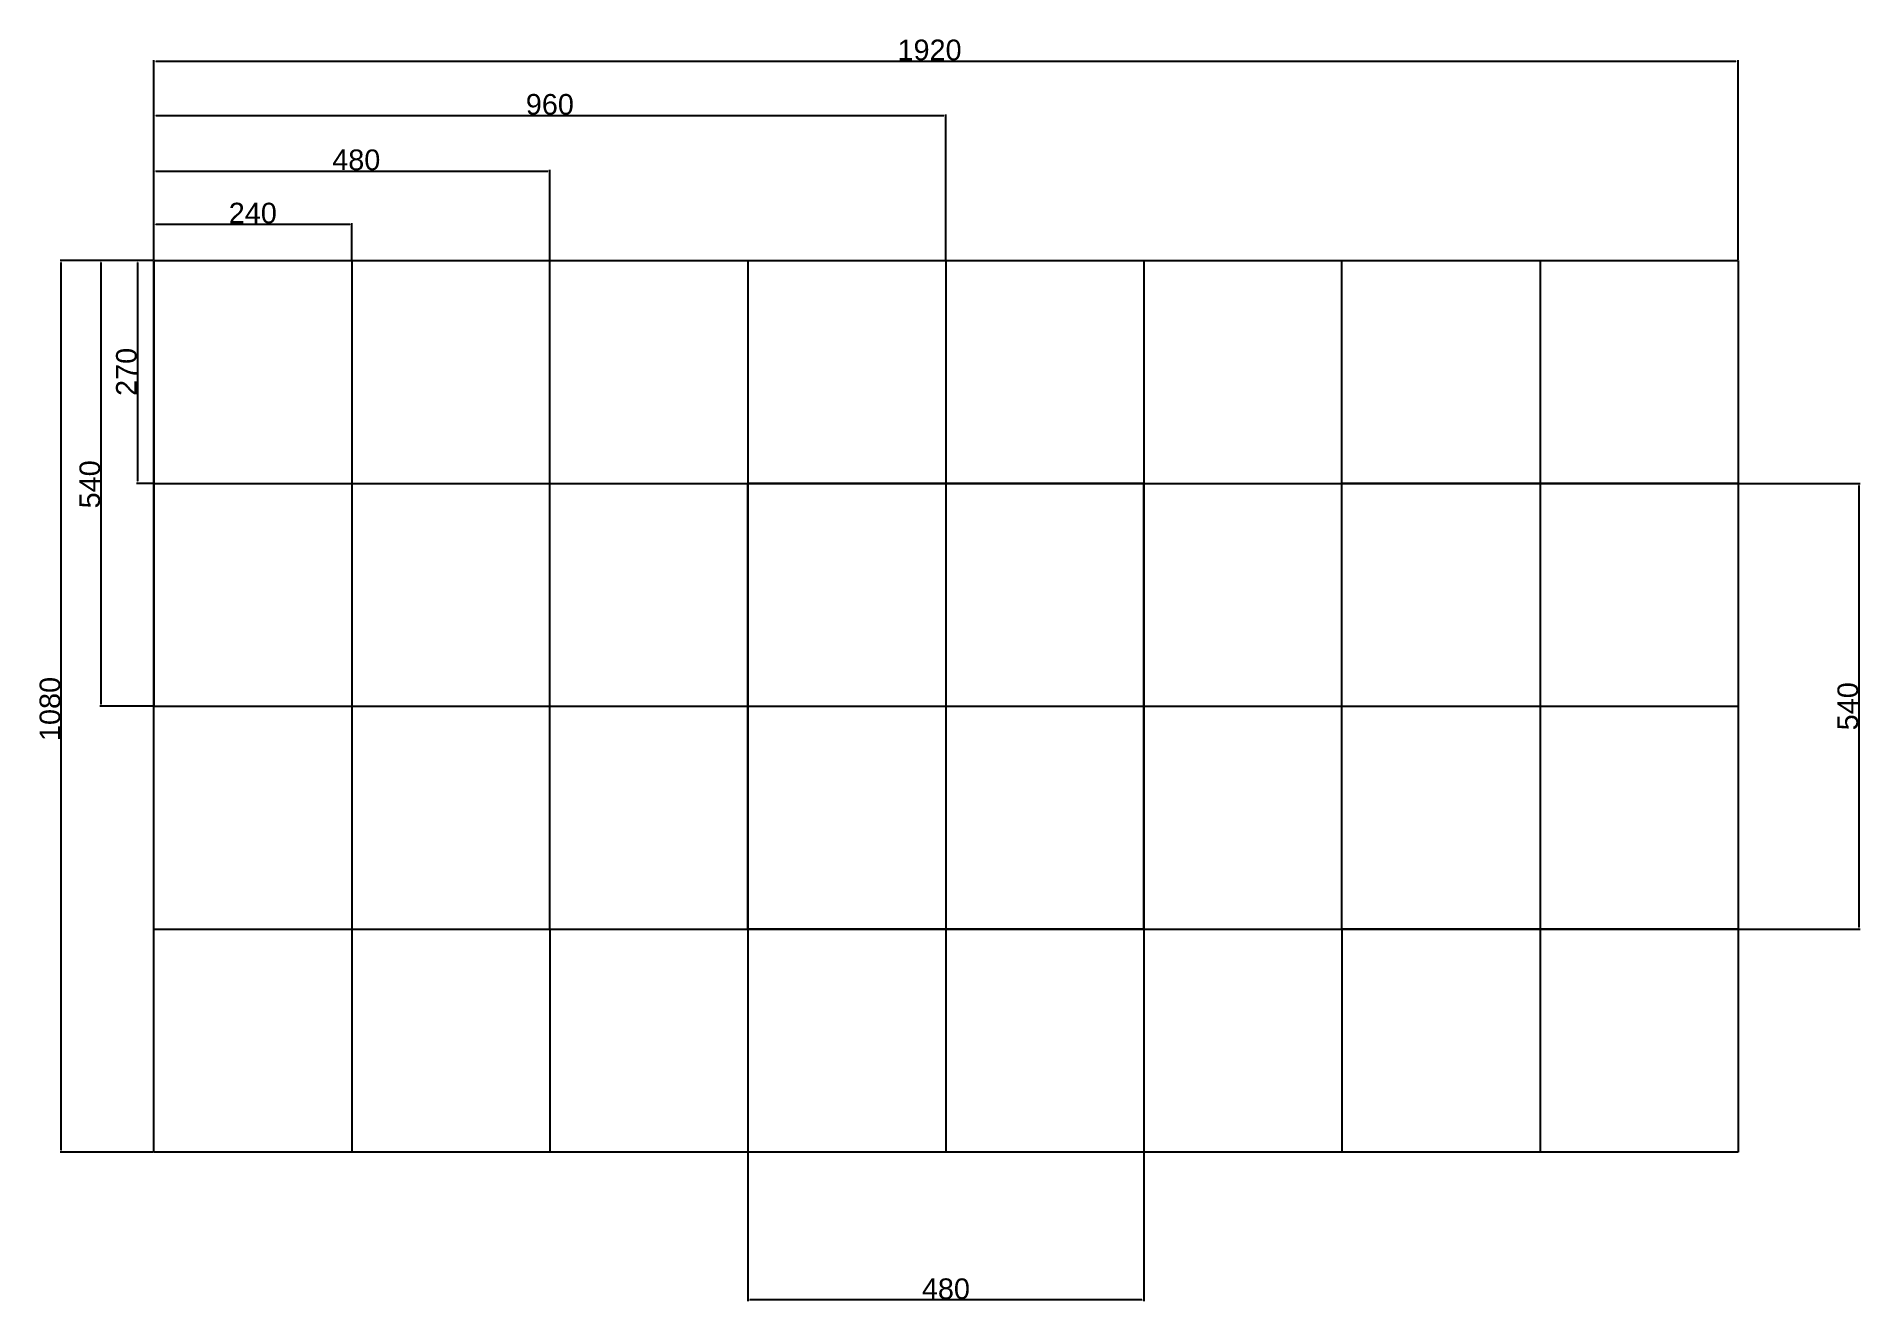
# Model space of a CAD drawing. Header units: millimetres. Extents: x -142 to 10815, y -182 to 1351.
# Drawn here: x -142 to 2070, y -182 to 1351 of the extents above.
import ezdxf

# ---------------------------------------------------------------- set-up
doc = ezdxf.new("R2010")
doc.units = ezdxf.units.MM
doc.styles.get("Standard").update_dxf_attribs({"font": 'arial.ttf'})
doc.dimstyles.new('ISO-25', dxfattribs={"dimtxt": 25, "dimasz": 2.5, "dimexe": 1.25, "dimexo": 0.625, "dimtad": 1, "dimtxsty": 'Standard', "dimcen": 2.5, "dimadec": 0, "dimazin": 0, "dimtfac": 1, "dimtmove": 0, "dimatfit": 3, "dimfxl": 1, "dimarcsym": 0})
picture_1 = doc.add_image_def('image2.png', size_in_pixel=(1920, 1080))

# ---------------------------------------------------------------- blocks, each defined once
blk = doc.blocks.new('*D22')
at = {"color": 0, "lineweight": -2, "transparency": 16777216}
for p, q in [((0, 1080.6), (0, 1322.7)), ((2.5, 1321.4), (1917.5, 1321.4)), ((1920, 1080.6), (1920, 1322.7))]:
    blk.add_line(p, q, dxfattribs=at)
at = {"color": 0, "transparency": 16777216}
for points in [[(2.5, 1321.8), (2.5, 1321), (0, 1321.4)], [(1917.5, 1321.8), (1917.5, 1321), (1920, 1321.4)]]:
    blk.add_solid(points, dxfattribs=at)
at = {"layer": 'Defpoints', "color": 0, "transparency": 16777216}
for p in [(1920, 1321.4), (0, 1080), (1920, 1080)]:
    blk.add_point(p, dxfattribs=at)
at = {"color": 0, "transparency": 16777216, "insert": (940.2, 1334.8), "char_height": 25, "attachment_point": 5}
blk.add_mtext('1920', dxfattribs=at)
blk = doc.blocks.new('*D23')
at = {"color": 0, "lineweight": -2, "transparency": 16777216}
for p, q in [((0, 1080.6), (0, 1256.8)), ((2.5, 1255.5), (957.5, 1255.5)), ((960, 1080.6), (960, 1256.8))]:
    blk.add_line(p, q, dxfattribs=at)
at = {"color": 0, "transparency": 16777216}
for points in [[(2.5, 1255.9), (2.5, 1255.1), (0, 1255.5)], [(957.5, 1255.9), (957.5, 1255.1), (960, 1255.5)]]:
    blk.add_solid(points, dxfattribs=at)
at = {"layer": 'Defpoints', "color": 0, "transparency": 16777216}
for p in [(960, 1255.5), (0, 1080), (960, 1080)]:
    blk.add_point(p, dxfattribs=at)
at = {"color": 0, "transparency": 16777216, "insert": (480, 1268.9), "char_height": 25, "attachment_point": 5}
blk.add_mtext('960', dxfattribs=at)
blk = doc.blocks.new('*D24')
at = {"color": 0, "lineweight": -2, "transparency": 16777216}
for p, q in [((-0.6, 1080), (-113.6, 1080)), ((-112.4, 2.5), (-112.4, 1077.5)), ((-0.6, 0), (-113.6, 0))]:
    blk.add_line(p, q, dxfattribs=at)
at = {"color": 0, "transparency": 16777216}
for points in [[(-112.8, 1077.5), (-111.9, 1077.5), (-112.4, 1080)], [(-112.8, 2.5), (-111.9, 2.5), (-112.4, 0)]]:
    blk.add_solid(points, dxfattribs=at)
at = {"layer": 'Defpoints', "color": 0, "transparency": 16777216}
for p in [(-112.4, 1080), (0, 1080), (0, 0)]:
    blk.add_point(p, dxfattribs=at)
at = {"color": 0, "transparency": 16777216, "insert": (-125.7, 536.7), "char_height": 25, "attachment_point": 5, "rotation": 90}
blk.add_mtext('1080', dxfattribs=at)
blk = doc.blocks.new('*D25')
at = {"color": 0, "lineweight": -2, "transparency": 16777216}
for p, q in [((-0.6, 1080), (-65.3, 1080)), ((-64, 1077.5), (-64, 542.5)), ((-0.6, 540), (-65.3, 540))]:
    blk.add_line(p, q, dxfattribs=at)
at = {"color": 0, "transparency": 16777216}
for points in [[(-64.4, 1077.5), (-63.6, 1077.5), (-64, 1080)], [(-64.4, 542.5), (-63.6, 542.5), (-64, 540)]]:
    blk.add_solid(points, dxfattribs=at)
at = {"layer": 'Defpoints', "color": 0, "transparency": 16777216}
for p in [(0, 1080), (-64, 540), (0, 540)]:
    blk.add_point(p, dxfattribs=at)
at = {"color": 0, "transparency": 16777216, "insert": (-77.4, 808.8), "char_height": 25, "attachment_point": 5, "rotation": 90}
blk.add_mtext('540', dxfattribs=at)
blk = doc.blocks.new('*D26')
at = {"color": 0, "lineweight": -2, "transparency": 16777216}
for p, q in [((-0.6, 1080), (-20.9, 1080)), ((-19.7, 1077.5), (-19.7, 812.5)), ((-0.6, 810), (-20.9, 810))]:
    blk.add_line(p, q, dxfattribs=at)
at = {"color": 0, "transparency": 16777216}
for points in [[(-20.1, 1077.5), (-19.3, 1077.5), (-19.7, 1080)], [(-20.1, 812.5), (-19.3, 812.5), (-19.7, 810)]]:
    blk.add_solid(points, dxfattribs=at)
at = {"layer": 'Defpoints', "color": 0, "transparency": 16777216}
for p in [(0, 1080), (-19.7, 810), (0, 810)]:
    blk.add_point(p, dxfattribs=at)
at = {"color": 0, "transparency": 16777216, "insert": (-33.1, 945), "char_height": 25, "attachment_point": 5, "rotation": 90}
blk.add_mtext('270', dxfattribs=at)
blk = doc.blocks.new('*D27')
at = {"color": 0, "lineweight": -2, "transparency": 16777216}
for p, q in [((0, 1080.6), (0, 1189.6)), ((2.5, 1188.3), (477.5, 1188.3)), ((480, 1080.6), (480, 1189.6))]:
    blk.add_line(p, q, dxfattribs=at)
at = {"color": 0, "transparency": 16777216}
for points in [[(2.5, 1188.7), (2.5, 1187.9), (0, 1188.3)], [(477.5, 1188.7), (477.5, 1187.9), (480, 1188.3)]]:
    blk.add_solid(points, dxfattribs=at)
at = {"layer": 'Defpoints', "color": 0, "transparency": 16777216}
for p in [(480, 1188.3), (0, 1080), (480, 1080)]:
    blk.add_point(p, dxfattribs=at)
at = {"color": 0, "transparency": 16777216, "insert": (245.4, 1201.7), "char_height": 25, "attachment_point": 5}
blk.add_mtext('480', dxfattribs=at)
blk = doc.blocks.new('*D30')
at = {"color": 0, "lineweight": -2, "transparency": 16777216}
for p, q in [((0, 1080.6), (0, 1125)), ((2.5, 1123.8), (237.5, 1123.8)), ((240, 1080.6), (240, 1125))]:
    blk.add_line(p, q, dxfattribs=at)
at = {"color": 0, "transparency": 16777216}
for points in [[(2.5, 1124.2), (2.5, 1123.3), (0, 1123.8)], [(237.5, 1124.2), (237.5, 1123.3), (240, 1123.8)]]:
    blk.add_solid(points, dxfattribs=at)
at = {"layer": 'Defpoints', "color": 0, "transparency": 16777216}
for p in [(240, 1123.8), (0, 1080), (240, 1080)]:
    blk.add_point(p, dxfattribs=at)
at = {"color": 0, "transparency": 16777216, "insert": (120, 1137.2), "char_height": 25, "attachment_point": 5}
blk.add_mtext('240', dxfattribs=at)
blk = doc.blocks.new('*D31')
at = {"color": 0, "lineweight": -2, "transparency": 16777216}
for p, q in [((1200.6, 810), (2067.9, 810)), ((2066.6, 807.5), (2066.6, 272.5)), ((1200.6, 270), (2067.9, 270))]:
    blk.add_line(p, q, dxfattribs=at)
at = {"color": 0, "transparency": 16777216}
for points in [[(2066.2, 807.5), (2067, 807.5), (2066.6, 810)], [(2066.2, 272.5), (2067, 272.5), (2066.6, 270)]]:
    blk.add_solid(points, dxfattribs=at)
at = {"layer": 'Defpoints', "color": 0, "transparency": 16777216}
for p in [(1200, 810), (1200, 270), (2066.6, 270)]:
    blk.add_point(p, dxfattribs=at)
at = {"color": 0, "transparency": 16777216, "insert": (2053.2, 540), "char_height": 25, "attachment_point": 5, "rotation": 90}
blk.add_mtext('540', dxfattribs=at)
blk = doc.blocks.new('*D32')
at = {"color": 0, "lineweight": -2, "transparency": 16777216}
for p, q in [((720, 269.4), (720, -180.4)), ((1200, 269.4), (1200, -180.4)), ((1197.5, -179.1), (722.5, -179.1))]:
    blk.add_line(p, q, dxfattribs=at)
at = {"color": 0, "transparency": 16777216}
for points in [[(722.5, -178.7), (722.5, -179.6), (720, -179.1)], [(1197.5, -178.7), (1197.5, -179.6), (1200, -179.1)]]:
    blk.add_solid(points, dxfattribs=at)
at = {"layer": 'Defpoints', "color": 0, "transparency": 16777216}
for p in [(720, 270), (1200, 270), (720, -179.1)]:
    blk.add_point(p, dxfattribs=at)
at = {"color": 0, "transparency": 16777216, "insert": (960, -165.7), "char_height": 25, "attachment_point": 5}
blk.add_mtext('480', dxfattribs=at)

msp = doc.modelspace()

# ---------------------------------------------------------------- linework, layer by layer
for p, q in [((0, 1080), (1920, 1080)), ((0, 1080), (0, 540)), ((0, 1080), (960, 1080)), ((240, 1080), (240, 0)), ((480, 270), (480, 1080)), ((480, 1080), (960, 1080)), ((720, 1080), (720, 0)), ((960, 1080), (960, 0)), ((1200, 1080), (1200, 0)), ((1440, 270), (1440, 1080)), ((1680, 1080), (1680, 0)), ((0, 810), (1440, 810)), ((1920, 810), (1440, 810)), ((0, 540), (1920, 540)), ((0, 270), (1680, 270)), ((480, 270), (480, 0)), ((1440, 270), (1440, 0)), ((1920, 270), (1440, 270))]:
    msp.add_line(p, q)
at = {"color": 1, "lineweight": 30}
msp.add_lwpolyline([(720, 810), (1200, 810), (1200, 270), (720, 270)], close=True, dxfattribs=at)

# ---------------------------------------------------------------- dimensions: what is measured, and where the dimension line sits
for base, p2, picture, middle in [((1920, 1321.413), (1920, 1080), '*D22', (940.234, 1321.413)), ((960, 1255.53), (960, 1080), '*D23', (480, 1255.53)), ((480, 1188.33), (480, 1080), '*D27', (245.36, 1188.33))]:
    dim = msp.add_linear_dim(base=base, p1=(0, 1080), p2=p2, dimstyle='ISO-25')
    dim.commit()
    dim.dimension.update_dxf_attribs({"geometry": picture, "text_midpoint": middle, "dimtype": 160})
for base, p1, p2, picture, middle in [((240, 1123.764), (0, 1080), (240, 1080), '*D30', (120, 1137.154)), ((720, -179.134), (1200, 270), (720, 270), '*D32', (960, -165.744))]:
    dim = msp.add_linear_dim(base=base, p1=p1, p2=p2, dimstyle='ISO-25')
    dim.commit()
    dim.dimension.update_dxf_attribs({"geometry": picture, "text_midpoint": middle})
for base, p1, p2, picture, middle in [((-112.354, 1080), (0, 0), (0, 1080), '*D24', (-112.354, 536.698)), ((-64.026, 540), (0, 1080), (0, 540), '*D25', (-64.026, 808.774))]:
    dim = msp.add_linear_dim(base=base, p1=p1, p2=p2, angle=90, dimstyle='ISO-25')
    dim.commit()
    dim.dimension.update_dxf_attribs({"geometry": picture, "text_midpoint": middle, "dimtype": 160})
for base, p1, p2, picture, middle in [((-19.7, 810), (0, 1080), (0, 810), '*D26', (-33.089, 945)), ((2066.622, 270), (1200, 810), (1200, 270), '*D31', (2053.233, 540))]:
    dim = msp.add_linear_dim(base=base, p1=p1, p2=p2, angle=90, dimstyle='ISO-25')
    dim.commit()
    dim.dimension.update_dxf_attribs({"geometry": picture, "text_midpoint": middle})

# ---------------------------------------------------------------- pictures from other files: only their frames are drawn
image = msp.add_image(picture_1, insert=(0, 0), size_in_units=(1920, 1080))
image.dxf.flags = 7

doc.saveas('drawing.dxf')
